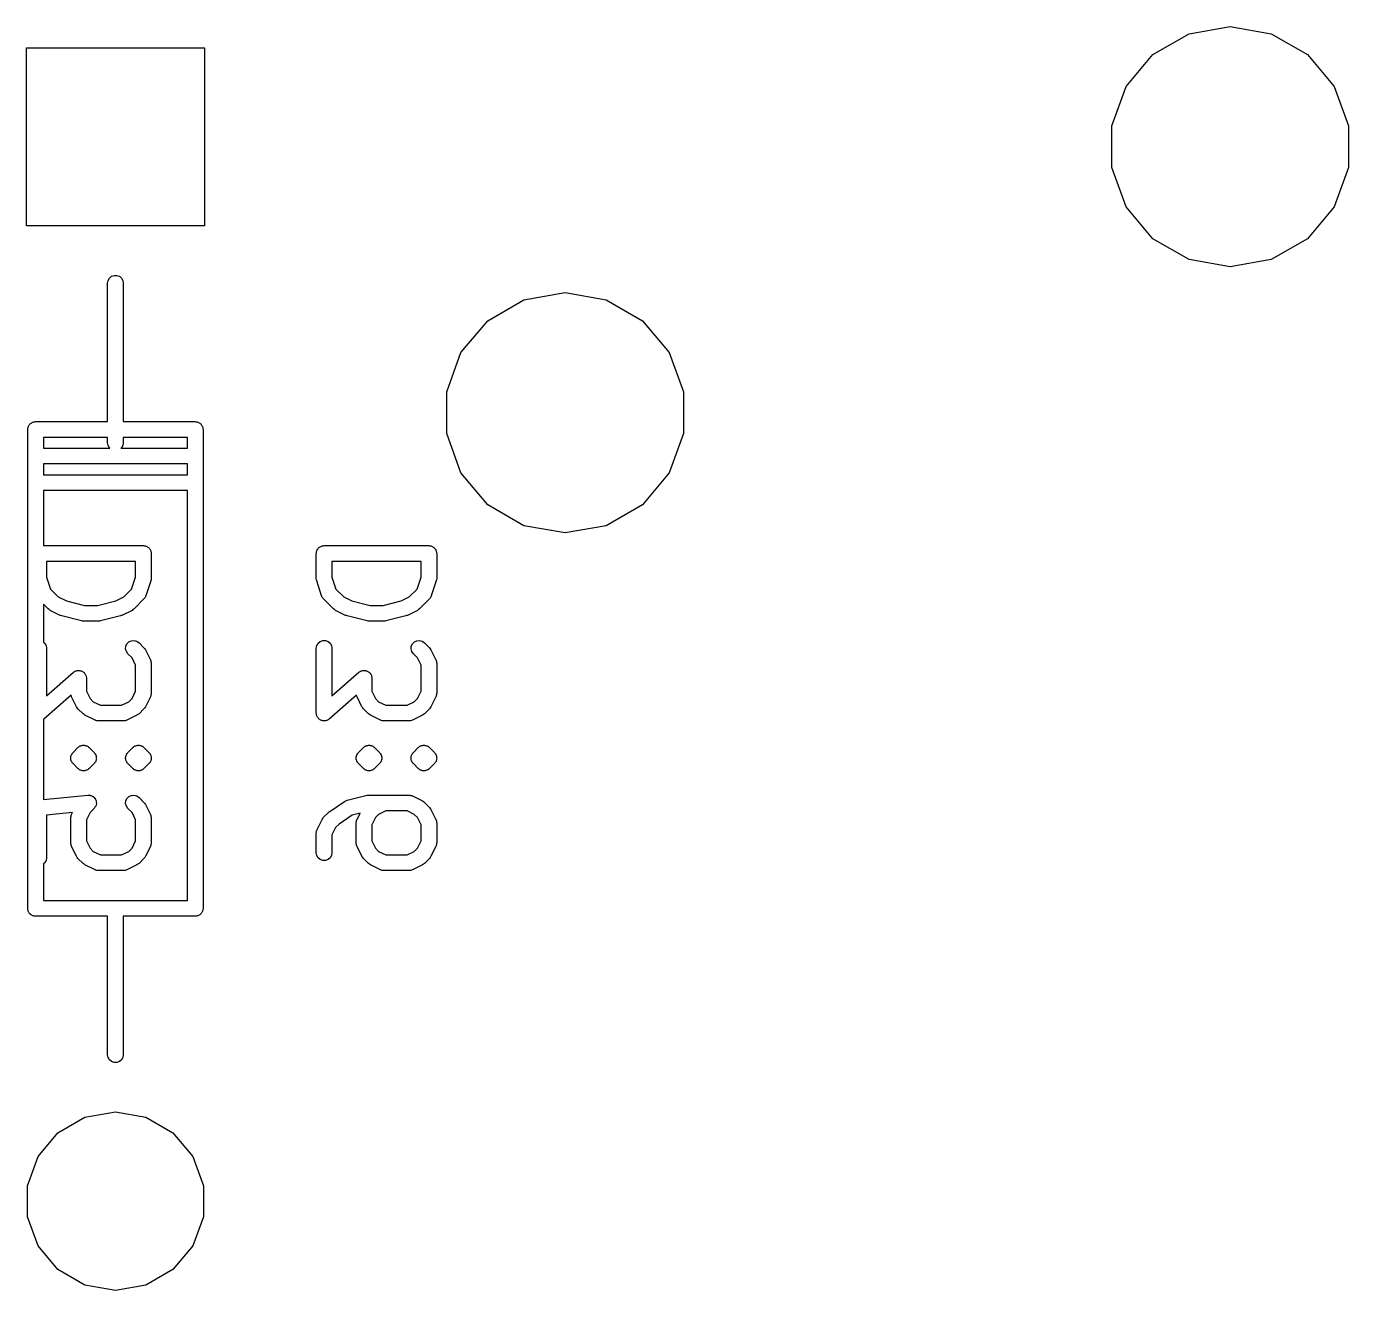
# Model space of a CAD drawing. Extents: x 17 to 274, y -105 to -6.
# Drawn here: x 127.05 to 139.67, y -46.84 to -34.77 of the extents above; entities that cross this region are included whole.
import ezdxf

# ---------------------------------------------------------------- set-up
doc = ezdxf.new("R2010")
doc.units = 0
doc.header["$MEASUREMENT"] = 0
doc.layers.add('BLACK', color=7, linetype='CONTINUOUS')

msp = doc.modelspace()

# ---------------------------------------------------------------- linework, layer by layer
at = {"layer": 'Black'}
for p, q in [((138.148, -34.8418), (138.54, -34.7726)), ((138.54, -34.7726), (138.932, -34.8418)), ((137.802, -35.0411), (138.148, -34.8418)), ((138.932, -34.8418), (139.278, -35.0411)), ((127.048, -36.6751), (127.048, -34.9759)), ((127.048, -34.9759), (128.747, -34.9759)), ((128.747, -34.9759), (128.747, -36.6751)), ((137.546, -35.3463), (137.802, -35.0411)), ((139.278, -35.0411), (139.534, -35.3463)), ((137.41, -35.7208), (137.546, -35.3463)), ((139.534, -35.3463), (139.67, -35.7208)), ((137.41, -36.1192), (137.41, -35.7208)), ((139.67, -35.7208), (139.67, -36.1192)), ((137.546, -36.4937), (137.41, -36.1192)), ((139.67, -36.1192), (139.534, -36.4937)), ((137.802, -36.7989), (137.546, -36.4937)), ((139.534, -36.4937), (139.278, -36.7989)), ((128.747, -36.6751), (127.048, -36.6751)), ((138.148, -36.9982), (137.802, -36.7989)), ((139.278, -36.7989), (138.932, -36.9982)), ((138.54, -37.0674), (138.148, -36.9982)), ((138.932, -36.9982), (138.54, -37.0674)), ((127.822, -37.2225), (127.827, -37.1969)), ((127.822, -38.5445), (127.822, -37.2225)), ((127.827, -37.1969), (127.84, -37.1743)), ((127.84, -37.1743), (127.86, -37.1576)), ((127.86, -37.1576), (127.884, -37.1487)), ((127.884, -37.1487), (127.91, -37.1487)), ((127.91, -37.1487), (127.935, -37.1576)), ((127.935, -37.1576), (127.955, -37.1743)), ((127.955, -37.1743), (127.968, -37.1969)), ((127.968, -37.1969), (127.972, -37.2225)), ((127.972, -37.2225), (127.972, -38.5445)), ((131.798, -37.3818), (132.19, -37.3126)), ((132.19, -37.3126), (132.582, -37.3818)), ((131.452, -37.5811), (131.798, -37.3818)), ((132.582, -37.3818), (132.928, -37.5811)), ((131.196, -37.8863), (131.452, -37.5811)), ((132.928, -37.5811), (133.184, -37.8863)), ((131.06, -38.2608), (131.196, -37.8863)), ((133.184, -37.8863), (133.32, -38.2608)), ((131.06, -38.6592), (131.06, -38.2608)), ((133.32, -38.2608), (133.32, -38.6592)), ((127.06, -38.6195), (127.062, -38.6131)), ((127.06, -43.1915), (127.06, -38.6195)), ((127.062, -38.6065), (127.064, -38.6003)), ((127.062, -38.6131), (127.062, -38.6065)), ((127.064, -38.6003), (127.065, -38.5939)), ((127.065, -38.5939), (127.068, -38.5882)), ((127.068, -38.5882), (127.071, -38.582)), ((127.071, -38.582), (127.075, -38.577)), ((127.075, -38.577), (127.078, -38.5713)), ((127.078, -38.5713), (127.083, -38.5671)), ((127.083, -38.5671), (127.087, -38.5621)), ((127.087, -38.5621), (127.093, -38.5588)), ((127.093, -38.5588), (127.098, -38.5546)), ((127.098, -38.5546), (127.104, -38.5523)), ((127.104, -38.5523), (127.11, -38.549)), ((127.11, -38.549), (127.116, -38.5479)), ((127.116, -38.5479), (127.122, -38.5457)), ((127.122, -38.5457), (127.129, -38.5457)), ((127.129, -38.5457), (127.135, -38.5445)), ((127.135, -38.5445), (127.822, -38.5445)), ((127.972, -38.5445), (128.659, -38.5445)), ((128.659, -38.5445), (128.666, -38.5457)), ((128.666, -38.5457), (128.672, -38.5457)), ((128.672, -38.5457), (128.679, -38.5479)), ((128.679, -38.5479), (128.685, -38.549)), ((128.685, -38.549), (128.691, -38.5523)), ((128.691, -38.5523), (128.697, -38.5546)), ((128.697, -38.5546), (128.702, -38.5588)), ((128.702, -38.5588), (128.708, -38.5621)), ((128.708, -38.5621), (128.712, -38.5671)), ((128.712, -38.5671), (128.717, -38.5713)), ((128.717, -38.5713), (128.72, -38.577)), ((128.72, -38.577), (128.724, -38.582)), ((128.724, -38.582), (128.727, -38.5882)), ((128.727, -38.5882), (128.73, -38.5939)), ((128.73, -38.5939), (128.731, -38.6003)), ((128.731, -38.6003), (128.733, -38.6065)), ((128.733, -38.6065), (128.733, -38.6131)), ((128.733, -38.6131), (128.734, -38.6195)), ((128.734, -38.6195), (128.734, -43.1915)), ((127.21, -38.6945), (127.21, -38.7985)), ((127.822, -38.6945), (127.21, -38.6945)), ((127.822, -38.7465), (127.822, -38.6945)), ((127.827, -38.7722), (127.822, -38.7465)), ((127.972, -38.7465), (127.968, -38.7722)), ((127.972, -38.6945), (127.972, -38.7465)), ((128.584, -38.6945), (127.972, -38.6945)), ((128.584, -38.7985), (128.584, -38.6945)), ((131.196, -39.0337), (131.06, -38.6592)), ((133.32, -38.6592), (133.184, -39.0337)), ((127.21, -38.7985), (127.845, -38.7985)), ((127.84, -38.7947), (127.827, -38.7722)), ((127.845, -38.7985), (127.84, -38.7947)), ((127.955, -38.7947), (127.95, -38.7985)), ((127.95, -38.7985), (128.584, -38.7985)), ((127.968, -38.7722), (127.955, -38.7947)), ((127.21, -38.9485), (127.21, -39.0525)), ((128.584, -38.9485), (127.21, -38.9485)), ((128.584, -39.0525), (128.584, -38.9485)), ((127.21, -39.0525), (128.584, -39.0525)), ((131.452, -39.3389), (131.196, -39.0337)), ((133.184, -39.0337), (132.928, -39.3389)), ((127.21, -39.2025), (127.21, -39.7281)), ((128.584, -39.2025), (127.21, -39.2025)), ((128.584, -43.1165), (128.584, -39.2025)), ((131.798, -39.5382), (131.452, -39.3389)), ((132.928, -39.3389), (132.582, -39.5382)), ((132.19, -39.6074), (131.798, -39.5382)), ((132.582, -39.5382), (132.19, -39.6074)), ((127.21, -39.7281), (128.165, -39.7281)), ((128.165, -39.7281), (128.171, -39.7293)), ((128.171, -39.7293), (128.178, -39.7293)), ((128.178, -39.7293), (128.184, -39.7315)), ((128.184, -39.7315), (128.19, -39.7327)), ((128.19, -39.7327), (128.196, -39.7359)), ((128.196, -39.7359), (128.202, -39.7382)), ((128.202, -39.7382), (128.207, -39.7424)), ((128.207, -39.7424), (128.213, -39.7457)), ((128.213, -39.7457), (128.217, -39.7507)), ((128.217, -39.7507), (128.222, -39.7549)), ((128.222, -39.7549), (128.226, -39.7606)), ((129.829, -39.7606), (129.832, -39.7549)), ((129.832, -39.7549), (129.837, -39.7507)), ((129.837, -39.7507), (129.842, -39.7457)), ((129.842, -39.7457), (129.847, -39.7424)), ((129.847, -39.7424), (129.852, -39.7382)), ((129.852, -39.7382), (129.859, -39.7359)), ((129.859, -39.7359), (129.864, -39.7327)), ((129.864, -39.7327), (129.871, -39.7315)), ((129.871, -39.7315), (129.877, -39.7293)), ((129.877, -39.7293), (129.883, -39.7293)), ((129.883, -39.7293), (129.89, -39.7281)), ((129.89, -39.7281), (130.89, -39.7281)), ((130.89, -39.7281), (130.896, -39.7293)), ((130.896, -39.7293), (130.903, -39.7293)), ((130.903, -39.7293), (130.909, -39.7315)), ((130.909, -39.7315), (130.915, -39.7327)), ((130.915, -39.7327), (130.921, -39.7359)), ((130.921, -39.7359), (130.927, -39.7382)), ((130.927, -39.7382), (130.932, -39.7424)), ((130.932, -39.7424), (130.938, -39.7457)), ((130.938, -39.7457), (130.942, -39.7507)), ((130.942, -39.7507), (130.947, -39.7549)), ((130.947, -39.7549), (130.951, -39.7606)), ((127.24, -39.8781), (127.24, -40.0291)), ((128.09, -39.8781), (127.24, -39.8781)), ((128.09, -40.0291), (128.09, -39.8781)), ((128.226, -39.7606), (128.23, -39.7656)), ((128.23, -39.7656), (128.232, -39.7718)), ((128.232, -39.7718), (128.235, -39.7775)), ((128.235, -39.7775), (128.236, -39.7839)), ((128.236, -39.7839), (128.239, -39.7901)), ((128.239, -39.7901), (128.239, -39.7967)), ((128.239, -39.7967), (128.24, -39.8031)), ((128.24, -39.8031), (128.24, -40.0412)), ((129.815, -39.8031), (129.816, -39.7967)), ((129.815, -40.0412), (129.815, -39.8031)), ((129.816, -39.7901), (129.818, -39.7839)), ((129.816, -39.7967), (129.816, -39.7901)), ((129.818, -39.7839), (129.819, -39.7775)), ((129.819, -39.7775), (129.823, -39.7718)), ((129.823, -39.7718), (129.825, -39.7656)), ((129.825, -39.7656), (129.829, -39.7606)), ((129.965, -39.8781), (129.965, -40.0291)), ((130.815, -39.8781), (129.965, -39.8781)), ((130.815, -40.0291), (130.815, -39.8781)), ((130.951, -39.7606), (130.955, -39.7656)), ((130.955, -39.7656), (130.957, -39.7718)), ((130.957, -39.7718), (130.96, -39.7775)), ((130.96, -39.7775), (130.961, -39.7839)), ((130.961, -39.7839), (130.964, -39.7901)), ((130.964, -39.7901), (130.964, -39.7967)), ((130.964, -39.7967), (130.965, -39.8031)), ((130.965, -39.8031), (130.965, -40.0412)), ((127.24, -40.0291), (127.278, -40.1436)), ((128.052, -40.1436), (128.09, -40.0291)), ((128.236, -40.065), (128.188, -40.2078)), ((128.238, -40.0531), (128.236, -40.065)), ((128.24, -40.0412), (128.238, -40.0531)), ((129.817, -40.0531), (129.815, -40.0412)), ((129.819, -40.065), (129.817, -40.0531)), ((129.866, -40.2078), (129.819, -40.065)), ((129.965, -40.0291), (130.003, -40.1436)), ((130.777, -40.1436), (130.815, -40.0291)), ((130.961, -40.065), (130.913, -40.2078)), ((130.963, -40.0531), (130.961, -40.065)), ((130.965, -40.0412), (130.963, -40.0531)), ((127.278, -40.1436), (127.352, -40.2177)), ((127.352, -40.2177), (127.429, -40.2562)), ((127.429, -40.2562), (127.603, -40.2996)), ((127.727, -40.2996), (127.901, -40.2562)), ((127.901, -40.2562), (127.978, -40.2177)), ((127.978, -40.2177), (128.052, -40.1436)), ((128.17, -40.2371), (128.075, -40.3324)), ((128.173, -40.2336), (128.17, -40.2371)), ((128.176, -40.2307), (128.173, -40.2336)), ((128.18, -40.223), (128.176, -40.2307)), ((128.185, -40.2158), (128.18, -40.223)), ((128.186, -40.2116), (128.185, -40.2158)), ((128.188, -40.2078), (128.186, -40.2116)), ((129.868, -40.2116), (129.866, -40.2078)), ((129.869, -40.2158), (129.868, -40.2116)), ((129.875, -40.223), (129.869, -40.2158)), ((129.879, -40.2307), (129.875, -40.223)), ((129.882, -40.2336), (129.879, -40.2307)), ((129.884, -40.2371), (129.882, -40.2336)), ((129.98, -40.3324), (129.884, -40.2371)), ((130.003, -40.1436), (130.077, -40.2177)), ((130.077, -40.2177), (130.154, -40.2562)), ((130.154, -40.2562), (130.328, -40.2996)), ((130.452, -40.2996), (130.626, -40.2562)), ((130.626, -40.2562), (130.703, -40.2177)), ((130.703, -40.2177), (130.777, -40.1436)), ((130.895, -40.2371), (130.8, -40.3324)), ((130.898, -40.2336), (130.895, -40.2371)), ((130.901, -40.2307), (130.898, -40.2336)), ((130.905, -40.223), (130.901, -40.2307)), ((130.91, -40.2158), (130.905, -40.223)), ((130.911, -40.2116), (130.91, -40.2158)), ((130.913, -40.2078), (130.911, -40.2116)), ((127.255, -40.3324), (127.21, -40.2882)), ((127.21, -40.2882), (127.21, -40.6498)), ((127.265, -40.3393), (127.255, -40.3324)), ((127.274, -40.3464), (127.265, -40.3393)), ((127.369, -40.394), (127.274, -40.3464)), ((127.603, -40.2996), (127.727, -40.2996)), ((128.056, -40.3464), (127.96, -40.394)), ((128.065, -40.3392), (128.056, -40.3464)), ((128.075, -40.3324), (128.065, -40.3392)), ((129.99, -40.3393), (129.98, -40.3324)), ((129.999, -40.3464), (129.99, -40.3393)), ((130.094, -40.394), (129.999, -40.3464)), ((130.328, -40.2996), (130.452, -40.2996)), ((130.781, -40.3464), (130.685, -40.394)), ((130.79, -40.3392), (130.781, -40.3464)), ((130.8, -40.3324), (130.79, -40.3392)), ((127.377, -40.3964), (127.369, -40.394)), ((127.385, -40.3997), (127.377, -40.3964)), ((127.575, -40.4473), (127.385, -40.3997)), ((127.584, -40.448), (127.575, -40.4473)), ((127.593, -40.4496), (127.584, -40.448)), ((127.736, -40.4496), (127.593, -40.4496)), ((127.745, -40.448), (127.736, -40.4496)), ((127.754, -40.4473), (127.745, -40.448)), ((127.945, -40.3997), (127.754, -40.4473)), ((127.952, -40.3964), (127.945, -40.3997)), ((127.96, -40.394), (127.952, -40.3964)), ((130.102, -40.3964), (130.094, -40.394)), ((130.11, -40.3997), (130.102, -40.3964)), ((130.3, -40.4473), (130.11, -40.3997)), ((130.309, -40.448), (130.3, -40.4473)), ((130.318, -40.4496), (130.309, -40.448)), ((130.461, -40.4496), (130.318, -40.4496)), ((130.47, -40.448), (130.461, -40.4496)), ((130.479, -40.4473), (130.47, -40.448)), ((130.67, -40.3997), (130.479, -40.4473)), ((130.677, -40.3964), (130.67, -40.3997)), ((130.685, -40.394), (130.677, -40.3964)), ((128.027, -40.6465), (128.05, -40.6355)), ((128.05, -40.6355), (128.076, -40.6332)), ((128.076, -40.6332), (128.101, -40.6399)), ((128.101, -40.6399), (128.123, -40.6549)), ((129.852, -40.6429), (129.877, -40.634)), ((129.877, -40.634), (129.903, -40.634)), ((129.903, -40.634), (129.927, -40.6429)), ((130.752, -40.6465), (130.775, -40.6355)), ((130.775, -40.6355), (130.801, -40.6332)), ((130.801, -40.6332), (130.826, -40.6399)), ((130.826, -40.6399), (130.848, -40.6549)), ((127.21, -40.6498), (127.222, -40.6597)), ((127.222, -40.6597), (127.235, -40.6822)), ((127.235, -40.6822), (127.24, -40.7079)), ((127.24, -40.7079), (127.24, -41.1617)), ((127.995, -40.7144), (127.997, -40.6885)), ((128.002, -40.7396), (127.995, -40.7144)), ((127.997, -40.6885), (128.008, -40.6649)), ((128.017, -40.7609), (128.002, -40.7396)), ((128.008, -40.6649), (128.027, -40.6465)), ((128.056, -40.7999), (128.017, -40.7609)), ((128.123, -40.6549), (128.17, -40.7025)), ((128.17, -40.7025), (128.177, -40.7123)), ((128.177, -40.7123), (128.184, -40.722)), ((128.184, -40.722), (128.232, -40.8172)), ((129.815, -40.7079), (129.819, -40.6822)), ((129.815, -41.3269), (129.815, -40.7079)), ((129.819, -40.6822), (129.832, -40.6597)), ((129.832, -40.6597), (129.852, -40.6429)), ((129.927, -40.6429), (129.947, -40.6597)), ((129.947, -40.6597), (129.96, -40.6822)), ((129.96, -40.6822), (129.965, -40.7079)), ((129.965, -40.7079), (129.965, -41.1617)), ((130.72, -40.7144), (130.722, -40.6885)), ((130.727, -40.7396), (130.72, -40.7144)), ((130.722, -40.6885), (130.733, -40.6649)), ((130.742, -40.7609), (130.727, -40.7396)), ((130.733, -40.6649), (130.752, -40.6465)), ((130.781, -40.7999), (130.742, -40.7609)), ((130.848, -40.6549), (130.895, -40.7025)), ((130.895, -40.7025), (130.902, -40.7123)), ((130.902, -40.7123), (130.909, -40.722)), ((130.909, -40.722), (130.957, -40.8172)), ((128.09, -40.8685), (128.056, -40.7999)), ((128.09, -41.1188), (128.09, -40.8685)), ((128.232, -40.8172), (128.233, -40.8214)), ((128.233, -40.8214), (128.235, -40.8251)), ((128.235, -40.8251), (128.237, -40.8338)), ((128.237, -40.8338), (128.239, -40.8422)), ((128.239, -40.8422), (128.239, -40.8465)), ((128.239, -40.8465), (128.24, -40.8508)), ((128.24, -40.8508), (128.24, -41.1365)), ((130.815, -40.8685), (130.781, -40.7999)), ((130.815, -41.1188), (130.815, -40.8685)), ((130.957, -40.8172), (130.958, -40.8214)), ((130.958, -40.8214), (130.96, -40.8251)), ((130.96, -40.8251), (130.962, -40.8338)), ((130.962, -40.8338), (130.964, -40.8422)), ((130.964, -40.8422), (130.964, -40.8465)), ((130.964, -40.8465), (130.965, -40.8508)), ((130.965, -40.8508), (130.965, -41.1365)), ((127.24, -41.1617), (127.496, -40.9372)), ((127.496, -40.9372), (127.503, -40.9334)), ((127.503, -40.9334), (127.508, -40.9287)), ((127.508, -40.9287), (127.514, -40.9267)), ((127.514, -40.9267), (127.519, -40.9237)), ((127.519, -40.9237), (127.526, -40.9223)), ((127.526, -40.9223), (127.533, -40.9198)), ((127.533, -40.9198), (127.539, -40.9198)), ((127.539, -40.9198), (127.544, -40.9186)), ((127.544, -40.9186), (127.551, -40.9198)), ((127.551, -40.9198), (127.559, -40.9198)), ((127.559, -40.9198), (127.564, -40.9217)), ((127.564, -40.9217), (127.57, -40.9226)), ((127.57, -40.9226), (127.576, -40.9262)), ((127.576, -40.9262), (127.583, -40.9287)), ((127.583, -40.9287), (127.588, -40.9324)), ((127.588, -40.9324), (127.593, -40.9352)), ((127.593, -40.9352), (127.598, -40.9407)), ((127.598, -40.9407), (127.603, -40.9454)), ((127.603, -40.9454), (127.606, -40.9504)), ((127.606, -40.9504), (127.61, -40.9548)), ((127.61, -40.9548), (127.613, -40.9616)), ((127.613, -40.9616), (127.616, -40.968)), ((127.616, -40.968), (127.617, -40.9737)), ((127.617, -40.9737), (127.619, -40.9791)), ((127.619, -40.9791), (127.62, -40.9864)), ((127.62, -40.9864), (127.621, -40.9936)), ((127.621, -40.9936), (127.621, -41.1188)), ((129.965, -41.1617), (130.221, -40.9372)), ((130.221, -40.9372), (130.228, -40.9334)), ((130.228, -40.9334), (130.233, -40.9287)), ((130.233, -40.9287), (130.239, -40.9267)), ((130.239, -40.9267), (130.244, -40.9237)), ((130.244, -40.9237), (130.251, -40.9223)), ((130.251, -40.9223), (130.258, -40.9198)), ((130.258, -40.9198), (130.264, -40.9198)), ((130.264, -40.9198), (130.269, -40.9186)), ((130.269, -40.9186), (130.276, -40.9198)), ((130.276, -40.9198), (130.284, -40.9198)), ((130.284, -40.9198), (130.289, -40.9217)), ((130.289, -40.9217), (130.295, -40.9226)), ((130.295, -40.9226), (130.301, -40.9262)), ((130.301, -40.9262), (130.308, -40.9287)), ((130.308, -40.9287), (130.313, -40.9324)), ((130.313, -40.9324), (130.318, -40.9352)), ((130.318, -40.9352), (130.323, -40.9407)), ((130.323, -40.9407), (130.328, -40.9454)), ((130.328, -40.9454), (130.331, -40.9504)), ((130.331, -40.9504), (130.335, -40.9548)), ((130.335, -40.9548), (130.338, -40.9616)), ((130.338, -40.9616), (130.341, -40.968)), ((130.341, -40.968), (130.342, -40.9737)), ((130.342, -40.9737), (130.344, -40.9791)), ((130.344, -40.9791), (130.345, -40.9864)), ((130.345, -40.9864), (130.346, -40.9936)), ((130.346, -40.9936), (130.346, -41.1188)), ((127.621, -41.1188), (127.655, -41.1873)), ((128.056, -41.1873), (128.09, -41.1188)), ((128.239, -41.145), (128.237, -41.1535)), ((128.24, -41.1365), (128.239, -41.1407)), ((128.239, -41.1407), (128.239, -41.145)), ((130.346, -41.1188), (130.38, -41.1873)), ((130.781, -41.1873), (130.815, -41.1188)), ((130.964, -41.145), (130.962, -41.1535)), ((130.965, -41.1365), (130.964, -41.1407)), ((130.964, -41.1407), (130.964, -41.145)), ((127.474, -41.1559), (127.214, -41.3834)), ((127.475, -41.1621), (127.474, -41.1559)), ((127.477, -41.1659), (127.475, -41.1621)), ((127.479, -41.17), (127.477, -41.1659)), ((127.526, -41.2653), (127.479, -41.17)), ((127.533, -41.2749), (127.526, -41.2653)), ((127.655, -41.1873), (127.685, -41.2177)), ((127.685, -41.2177), (127.754, -41.2519)), ((127.754, -41.2519), (127.957, -41.2519)), ((127.957, -41.2519), (128.025, -41.2177)), ((128.025, -41.2177), (128.056, -41.1873)), ((128.184, -41.2653), (128.177, -41.2749)), ((128.232, -41.17), (128.184, -41.2653)), ((128.233, -41.1659), (128.232, -41.17)), ((128.235, -41.1621), (128.233, -41.1659)), ((128.237, -41.1535), (128.235, -41.1621)), ((130.199, -41.1559), (129.939, -41.3834)), ((130.2, -41.1621), (130.199, -41.1559)), ((130.202, -41.1659), (130.2, -41.1621)), ((130.204, -41.17), (130.202, -41.1659)), ((130.251, -41.2653), (130.204, -41.17)), ((130.258, -41.2749), (130.251, -41.2653)), ((130.38, -41.1873), (130.41, -41.2177)), ((130.41, -41.2177), (130.479, -41.2519)), ((130.479, -41.2519), (130.682, -41.2519)), ((130.682, -41.2519), (130.75, -41.2177)), ((130.75, -41.2177), (130.781, -41.1873)), ((130.909, -41.2653), (130.902, -41.2749)), ((130.957, -41.17), (130.909, -41.2653)), ((130.958, -41.1659), (130.957, -41.17)), ((130.96, -41.1621), (130.958, -41.1659)), ((130.962, -41.1535), (130.96, -41.1621)), ((127.214, -41.3834), (127.21, -41.3857)), ((127.21, -41.3857), (127.21, -42.1518)), ((127.54, -41.2847), (127.533, -41.2749)), ((127.588, -41.3324), (127.54, -41.2847)), ((127.598, -41.3392), (127.588, -41.3324)), ((127.607, -41.3464), (127.598, -41.3392)), ((127.703, -41.394), (127.607, -41.3464)), ((127.707, -41.3953), (127.703, -41.394)), ((127.711, -41.3974), (127.707, -41.3953)), ((127.719, -41.399), (127.711, -41.3974)), ((127.728, -41.4015), (127.719, -41.399)), ((127.991, -41.399), (127.983, -41.4015)), ((128, -41.3974), (127.991, -41.399)), ((128.004, -41.3953), (128, -41.3974)), ((128.008, -41.394), (128.004, -41.3953)), ((128.103, -41.3464), (128.008, -41.394)), ((128.113, -41.3392), (128.103, -41.3464)), ((128.123, -41.3324), (128.113, -41.3392)), ((128.17, -41.2847), (128.123, -41.3324)), ((128.177, -41.2749), (128.17, -41.2847)), ((129.816, -41.3342), (129.815, -41.3269)), ((129.816, -41.3415), (129.816, -41.3342)), ((129.818, -41.3469), (129.816, -41.3415)), ((129.819, -41.3526), (129.818, -41.3469)), ((129.823, -41.359), (129.819, -41.3526)), ((129.826, -41.3658), (129.823, -41.359)), ((129.829, -41.3701), (129.826, -41.3658)), ((129.832, -41.3752), (129.829, -41.3701)), ((129.838, -41.3799), (129.832, -41.3752)), ((129.843, -41.3854), (129.838, -41.3799)), ((129.848, -41.3882), (129.843, -41.3854)), ((129.852, -41.3919), (129.848, -41.3882)), ((129.859, -41.3944), (129.852, -41.3919)), ((129.866, -41.3979), (129.859, -41.3944)), ((129.871, -41.3988), (129.866, -41.3979)), ((129.877, -41.4008), (129.871, -41.3988)), ((129.91, -41.3983), (129.903, -41.4008)), ((129.917, -41.3969), (129.91, -41.3983)), ((129.922, -41.3939), (129.917, -41.3969)), ((129.927, -41.3919), (129.922, -41.3939)), ((129.933, -41.3872), (129.927, -41.3919)), ((129.939, -41.3834), (129.933, -41.3872)), ((130.265, -41.2847), (130.258, -41.2749)), ((130.313, -41.3324), (130.265, -41.2847)), ((130.323, -41.3392), (130.313, -41.3324)), ((130.332, -41.3464), (130.323, -41.3392)), ((130.428, -41.394), (130.332, -41.3464)), ((130.432, -41.3953), (130.428, -41.394)), ((130.436, -41.3974), (130.432, -41.3953)), ((130.444, -41.399), (130.436, -41.3974)), ((130.453, -41.4015), (130.444, -41.399)), ((130.716, -41.399), (130.708, -41.4015)), ((130.725, -41.3974), (130.716, -41.399)), ((130.729, -41.3953), (130.725, -41.3974)), ((130.733, -41.394), (130.729, -41.3953)), ((130.828, -41.3464), (130.733, -41.394)), ((130.838, -41.3392), (130.828, -41.3464)), ((130.848, -41.3324), (130.838, -41.3392)), ((130.895, -41.2847), (130.848, -41.3324)), ((130.902, -41.2749), (130.895, -41.2847)), ((127.732, -41.4012), (127.728, -41.4015)), ((127.736, -41.4019), (127.732, -41.4012)), ((127.974, -41.4019), (127.736, -41.4019)), ((127.979, -41.4012), (127.974, -41.4019)), ((127.983, -41.4015), (127.979, -41.4012)), ((129.884, -41.4008), (129.877, -41.4008)), ((129.891, -41.4019), (129.884, -41.4008)), ((129.897, -41.4008), (129.891, -41.4019)), ((129.903, -41.4008), (129.897, -41.4008)), ((130.457, -41.4012), (130.453, -41.4015)), ((130.461, -41.4019), (130.457, -41.4012)), ((130.699, -41.4019), (130.461, -41.4019)), ((130.704, -41.4012), (130.699, -41.4019)), ((130.708, -41.4015), (130.704, -41.4012)), ((127.54, -41.6549), (127.546, -41.6511)), ((127.546, -41.6511), (127.55, -41.6465)), ((127.55, -41.6465), (127.556, -41.6437)), ((127.556, -41.6437), (127.562, -41.6399)), ((127.562, -41.6399), (127.568, -41.6382)), ((127.568, -41.6382), (127.574, -41.6355)), ((127.574, -41.6355), (127.581, -41.6349)), ((127.581, -41.6349), (127.587, -41.6332)), ((127.587, -41.6332), (127.593, -41.6338)), ((127.593, -41.6338), (127.6, -41.6332)), ((127.6, -41.6332), (127.606, -41.6349)), ((127.606, -41.6349), (127.613, -41.6355)), ((127.613, -41.6355), (127.619, -41.6382)), ((127.619, -41.6382), (127.625, -41.6399)), ((127.625, -41.6399), (127.63, -41.6437)), ((127.63, -41.6437), (127.636, -41.6465)), ((127.636, -41.6465), (127.641, -41.6511)), ((127.641, -41.6511), (127.646, -41.6549)), ((128.064, -41.6549), (128.07, -41.6511)), ((128.07, -41.6511), (128.074, -41.6465)), ((128.074, -41.6465), (128.08, -41.6437)), ((128.08, -41.6437), (128.086, -41.6399)), ((128.086, -41.6399), (128.092, -41.6382)), ((128.092, -41.6382), (128.098, -41.6355)), ((128.098, -41.6355), (128.104, -41.6349)), ((128.104, -41.6349), (128.111, -41.6332)), ((128.111, -41.6332), (128.117, -41.6338)), ((128.117, -41.6338), (128.124, -41.6332)), ((128.124, -41.6332), (128.13, -41.6349)), ((128.13, -41.6349), (128.137, -41.6355)), ((128.137, -41.6355), (128.143, -41.6382)), ((128.143, -41.6382), (128.149, -41.6399)), ((128.149, -41.6399), (128.154, -41.6437)), ((128.154, -41.6437), (128.16, -41.6465)), ((128.16, -41.6465), (128.165, -41.6511)), ((128.165, -41.6511), (128.17, -41.6549)), ((130.265, -41.6549), (130.271, -41.6511)), ((130.271, -41.6511), (130.275, -41.6465)), ((130.275, -41.6465), (130.281, -41.6437)), ((130.281, -41.6437), (130.287, -41.6399)), ((130.287, -41.6399), (130.293, -41.6382)), ((130.293, -41.6382), (130.299, -41.6355)), ((130.299, -41.6355), (130.306, -41.6349)), ((130.306, -41.6349), (130.312, -41.6332)), ((130.312, -41.6332), (130.318, -41.6338)), ((130.318, -41.6338), (130.325, -41.6332)), ((130.325, -41.6332), (130.331, -41.6349)), ((130.331, -41.6349), (130.338, -41.6355)), ((130.338, -41.6355), (130.344, -41.6382)), ((130.344, -41.6382), (130.35, -41.6399)), ((130.35, -41.6399), (130.355, -41.6437)), ((130.355, -41.6437), (130.361, -41.6465)), ((130.361, -41.6465), (130.366, -41.6511)), ((130.366, -41.6511), (130.371, -41.6549)), ((130.789, -41.6549), (130.795, -41.6511)), ((130.795, -41.6511), (130.799, -41.6465)), ((130.799, -41.6465), (130.805, -41.6437)), ((130.805, -41.6437), (130.811, -41.6399)), ((130.811, -41.6399), (130.817, -41.6382)), ((130.817, -41.6382), (130.823, -41.6355)), ((130.823, -41.6355), (130.829, -41.6349)), ((130.829, -41.6349), (130.836, -41.6332)), ((130.836, -41.6332), (130.842, -41.6338)), ((130.842, -41.6338), (130.849, -41.6332)), ((130.849, -41.6332), (130.855, -41.6349)), ((130.855, -41.6349), (130.862, -41.6355)), ((130.862, -41.6355), (130.868, -41.6382)), ((130.868, -41.6382), (130.874, -41.6399)), ((130.874, -41.6399), (130.879, -41.6437)), ((130.879, -41.6437), (130.885, -41.6465)), ((130.885, -41.6465), (130.89, -41.6511)), ((130.89, -41.6511), (130.895, -41.6549)), ((127.471, -41.749), (127.472, -41.7458)), ((127.472, -41.7555), (127.471, -41.749)), ((127.471, -41.7621), (127.472, -41.7555)), ((127.472, -41.7652), (127.471, -41.7621)), ((127.472, -41.7425), (127.473, -41.7394)), ((127.472, -41.7458), (127.472, -41.7425)), ((127.472, -41.7685), (127.472, -41.7652)), ((127.473, -41.7716), (127.472, -41.7685)), ((127.473, -41.7361), (127.476, -41.7302)), ((127.473, -41.7394), (127.473, -41.7361)), ((127.473, -41.7749), (127.473, -41.7716)), ((127.476, -41.7809), (127.473, -41.7749)), ((127.476, -41.7302), (127.478, -41.7238)), ((127.478, -41.7238), (127.48, -41.7211)), ((127.48, -41.7211), (127.481, -41.718)), ((127.481, -41.718), (127.483, -41.7155)), ((127.483, -41.7155), (127.484, -41.7125)), ((127.484, -41.7125), (127.489, -41.7079)), ((127.489, -41.7079), (127.493, -41.7025)), ((127.493, -41.7025), (127.54, -41.6549)), ((127.646, -41.6549), (127.694, -41.7025)), ((127.694, -41.7025), (127.698, -41.7079)), ((127.698, -41.7079), (127.702, -41.7125)), ((127.702, -41.7125), (127.704, -41.7155)), ((127.704, -41.7155), (127.706, -41.718)), ((127.706, -41.718), (127.707, -41.7211)), ((127.707, -41.7211), (127.709, -41.7238)), ((127.709, -41.7238), (127.711, -41.7302)), ((127.711, -41.7302), (127.713, -41.7361)), ((127.713, -41.7749), (127.711, -41.7809)), ((127.713, -41.7361), (127.714, -41.7394)), ((127.714, -41.7716), (127.713, -41.7749)), ((127.714, -41.7394), (127.715, -41.7425)), ((127.715, -41.7685), (127.714, -41.7716)), ((127.715, -41.7425), (127.715, -41.7458)), ((127.715, -41.7458), (127.716, -41.749)), ((127.716, -41.749), (127.715, -41.7555)), ((127.715, -41.7555), (127.716, -41.7621)), ((127.716, -41.7621), (127.715, -41.7652)), ((127.715, -41.7652), (127.715, -41.7685)), ((127.995, -41.749), (127.996, -41.7458)), ((127.995, -41.7555), (127.995, -41.749)), ((127.995, -41.7621), (127.995, -41.7555)), ((127.996, -41.7652), (127.995, -41.7621)), ((127.996, -41.7425), (127.997, -41.7394)), ((127.996, -41.7458), (127.996, -41.7425)), ((127.996, -41.7685), (127.996, -41.7652)), ((127.997, -41.7716), (127.996, -41.7685)), ((127.997, -41.7361), (128, -41.7302)), ((127.997, -41.7394), (127.997, -41.7361)), ((127.997, -41.7749), (127.997, -41.7716)), ((128, -41.7809), (127.997, -41.7749)), ((128, -41.7302), (128.002, -41.7238)), ((128.002, -41.7238), (128.004, -41.7211)), ((128.004, -41.7211), (128.005, -41.718)), ((128.005, -41.718), (128.007, -41.7155)), ((128.007, -41.7155), (128.008, -41.7125)), ((128.008, -41.7125), (128.013, -41.7079)), ((128.013, -41.7079), (128.017, -41.7025)), ((128.017, -41.7025), (128.064, -41.6549)), ((128.17, -41.6549), (128.218, -41.7025)), ((128.218, -41.7025), (128.222, -41.7079)), ((128.222, -41.7079), (128.226, -41.7125)), ((128.226, -41.7125), (128.228, -41.7155)), ((128.228, -41.7155), (128.23, -41.718)), ((128.23, -41.718), (128.231, -41.7211)), ((128.231, -41.7211), (128.233, -41.7238)), ((128.233, -41.7238), (128.235, -41.7302)), ((128.235, -41.7302), (128.237, -41.7361)), ((128.237, -41.7749), (128.235, -41.7809)), ((128.237, -41.7361), (128.238, -41.7394)), ((128.238, -41.7716), (128.237, -41.7749)), ((128.238, -41.7394), (128.239, -41.7425)), ((128.239, -41.7685), (128.238, -41.7716)), ((128.239, -41.7425), (128.239, -41.7458)), ((128.239, -41.7458), (128.24, -41.749)), ((128.24, -41.749), (128.239, -41.7555)), ((128.239, -41.7555), (128.24, -41.7621)), ((128.24, -41.7621), (128.239, -41.7652)), ((128.239, -41.7652), (128.239, -41.7685)), ((130.196, -41.749), (130.197, -41.7458)), ((130.197, -41.7555), (130.196, -41.749)), ((130.196, -41.7621), (130.197, -41.7555)), ((130.197, -41.7652), (130.196, -41.7621)), ((130.197, -41.7425), (130.198, -41.7394)), ((130.197, -41.7458), (130.197, -41.7425)), ((130.197, -41.7685), (130.197, -41.7652)), ((130.198, -41.7716), (130.197, -41.7685)), ((130.198, -41.7361), (130.201, -41.7302)), ((130.198, -41.7394), (130.198, -41.7361)), ((130.198, -41.7749), (130.198, -41.7716)), ((130.201, -41.7809), (130.198, -41.7749)), ((130.201, -41.7302), (130.203, -41.7238)), ((130.203, -41.7238), (130.205, -41.7211)), ((130.205, -41.7211), (130.206, -41.718)), ((130.206, -41.718), (130.208, -41.7155)), ((130.208, -41.7155), (130.209, -41.7125)), ((130.209, -41.7125), (130.214, -41.7079)), ((130.214, -41.7079), (130.218, -41.7025)), ((130.218, -41.7025), (130.265, -41.6549)), ((130.371, -41.6549), (130.419, -41.7025)), ((130.419, -41.7025), (130.423, -41.7079)), ((130.423, -41.7079), (130.427, -41.7125)), ((130.427, -41.7125), (130.429, -41.7155)), ((130.429, -41.7155), (130.431, -41.718)), ((130.431, -41.718), (130.432, -41.7211)), ((130.432, -41.7211), (130.434, -41.7238)), ((130.434, -41.7238), (130.436, -41.7302)), ((130.436, -41.7302), (130.438, -41.7361)), ((130.438, -41.7749), (130.436, -41.7809)), ((130.438, -41.7361), (130.439, -41.7394)), ((130.439, -41.7716), (130.438, -41.7749)), ((130.439, -41.7394), (130.44, -41.7425)), ((130.44, -41.7685), (130.439, -41.7716)), ((130.44, -41.7425), (130.44, -41.7458)), ((130.44, -41.7458), (130.441, -41.749)), ((130.441, -41.749), (130.44, -41.7555)), ((130.44, -41.7555), (130.441, -41.7621)), ((130.441, -41.7621), (130.44, -41.7652)), ((130.44, -41.7652), (130.44, -41.7685)), ((130.72, -41.749), (130.721, -41.7458)), ((130.72, -41.7555), (130.72, -41.749)), ((130.72, -41.7621), (130.72, -41.7555)), ((130.721, -41.7652), (130.72, -41.7621)), ((130.721, -41.7425), (130.722, -41.7394)), ((130.721, -41.7458), (130.721, -41.7425)), ((130.721, -41.7685), (130.721, -41.7652)), ((130.722, -41.7716), (130.721, -41.7685)), ((130.722, -41.7361), (130.725, -41.7302)), ((130.722, -41.7394), (130.722, -41.7361)), ((130.722, -41.7749), (130.722, -41.7716)), ((130.725, -41.7809), (130.722, -41.7749)), ((130.725, -41.7302), (130.727, -41.7238)), ((130.727, -41.7238), (130.729, -41.7211)), ((130.729, -41.7211), (130.73, -41.718)), ((130.73, -41.718), (130.732, -41.7155)), ((130.732, -41.7155), (130.733, -41.7125)), ((130.733, -41.7125), (130.738, -41.7079)), ((130.738, -41.7079), (130.742, -41.7025)), ((130.742, -41.7025), (130.789, -41.6549)), ((130.895, -41.6549), (130.943, -41.7025)), ((130.943, -41.7025), (130.947, -41.7079)), ((130.947, -41.7079), (130.951, -41.7125)), ((130.951, -41.7125), (130.953, -41.7155)), ((130.953, -41.7155), (130.955, -41.718)), ((130.955, -41.718), (130.956, -41.7211)), ((130.956, -41.7211), (130.958, -41.7238)), ((130.958, -41.7238), (130.96, -41.7302)), ((130.96, -41.7302), (130.962, -41.7361)), ((130.962, -41.7749), (130.96, -41.7809)), ((130.962, -41.7361), (130.963, -41.7394)), ((130.963, -41.7716), (130.962, -41.7749)), ((130.963, -41.7394), (130.964, -41.7425)), ((130.964, -41.7685), (130.963, -41.7716)), ((130.964, -41.7425), (130.964, -41.7458)), ((130.964, -41.7458), (130.965, -41.749)), ((130.965, -41.749), (130.964, -41.7555)), ((130.964, -41.7555), (130.965, -41.7621)), ((130.965, -41.7621), (130.964, -41.7652)), ((130.964, -41.7652), (130.964, -41.7685)), ((127.478, -41.7872), (127.476, -41.7809)), ((127.48, -41.7899), (127.478, -41.7872)), ((127.481, -41.793), (127.48, -41.7899)), ((127.483, -41.7955), (127.481, -41.793)), ((127.484, -41.7985), (127.483, -41.7955)), ((127.489, -41.8032), (127.484, -41.7985)), ((127.493, -41.8086), (127.489, -41.8032)), ((127.54, -41.8562), (127.493, -41.8086)), ((127.546, -41.8599), (127.54, -41.8562)), ((127.55, -41.8646), (127.546, -41.8599)), ((127.556, -41.8673), (127.55, -41.8646)), ((127.562, -41.8711), (127.556, -41.8673)), ((127.568, -41.8728), (127.562, -41.8711)), ((127.574, -41.8756), (127.568, -41.8728)), ((127.581, -41.8762), (127.574, -41.8756)), ((127.587, -41.8779), (127.581, -41.8762)), ((127.593, -41.8773), (127.587, -41.8779)), ((127.6, -41.8779), (127.593, -41.8773)), ((127.606, -41.8762), (127.6, -41.8779)), ((127.613, -41.8756), (127.606, -41.8762)), ((127.619, -41.8728), (127.613, -41.8756)), ((127.625, -41.8711), (127.619, -41.8728)), ((127.63, -41.8673), (127.625, -41.8711)), ((127.636, -41.8646), (127.63, -41.8673)), ((127.641, -41.8599), (127.636, -41.8646)), ((127.646, -41.8562), (127.641, -41.8599)), ((127.694, -41.8086), (127.646, -41.8562)), ((127.698, -41.8032), (127.694, -41.8086)), ((127.702, -41.7985), (127.698, -41.8032)), ((127.704, -41.7955), (127.702, -41.7985)), ((127.706, -41.793), (127.704, -41.7955)), ((127.707, -41.7899), (127.706, -41.793)), ((127.709, -41.7872), (127.707, -41.7899)), ((127.711, -41.7809), (127.709, -41.7872)), ((128.002, -41.7872), (128, -41.7809)), ((128.004, -41.7899), (128.002, -41.7872)), ((128.005, -41.793), (128.004, -41.7899)), ((128.007, -41.7955), (128.005, -41.793)), ((128.008, -41.7985), (128.007, -41.7955)), ((128.013, -41.8032), (128.008, -41.7985)), ((128.017, -41.8086), (128.013, -41.8032)), ((128.064, -41.8562), (128.017, -41.8086)), ((128.07, -41.8599), (128.064, -41.8562)), ((128.074, -41.8646), (128.07, -41.8599)), ((128.08, -41.8673), (128.074, -41.8646)), ((128.086, -41.8711), (128.08, -41.8673)), ((128.092, -41.8728), (128.086, -41.8711)), ((128.098, -41.8756), (128.092, -41.8728)), ((128.104, -41.8762), (128.098, -41.8756)), ((128.111, -41.8779), (128.104, -41.8762)), ((128.117, -41.8773), (128.111, -41.8779)), ((128.124, -41.8779), (128.117, -41.8773)), ((128.13, -41.8762), (128.124, -41.8779)), ((128.137, -41.8756), (128.13, -41.8762)), ((128.143, -41.8728), (128.137, -41.8756)), ((128.149, -41.8711), (128.143, -41.8728)), ((128.154, -41.8673), (128.149, -41.8711)), ((128.16, -41.8646), (128.154, -41.8673)), ((128.165, -41.8599), (128.16, -41.8646)), ((128.17, -41.8562), (128.165, -41.8599)), ((128.218, -41.8086), (128.17, -41.8562)), ((128.222, -41.8032), (128.218, -41.8086)), ((128.226, -41.7985), (128.222, -41.8032)), ((128.228, -41.7955), (128.226, -41.7985)), ((128.23, -41.793), (128.228, -41.7955)), ((128.231, -41.7899), (128.23, -41.793)), ((128.233, -41.7872), (128.231, -41.7899)), ((128.235, -41.7809), (128.233, -41.7872)), ((130.203, -41.7872), (130.201, -41.7809)), ((130.205, -41.7899), (130.203, -41.7872)), ((130.206, -41.793), (130.205, -41.7899)), ((130.208, -41.7955), (130.206, -41.793)), ((130.209, -41.7985), (130.208, -41.7955)), ((130.214, -41.8032), (130.209, -41.7985)), ((130.218, -41.8086), (130.214, -41.8032)), ((130.265, -41.8562), (130.218, -41.8086)), ((130.271, -41.8599), (130.265, -41.8562)), ((130.275, -41.8646), (130.271, -41.8599)), ((130.281, -41.8673), (130.275, -41.8646)), ((130.287, -41.8711), (130.281, -41.8673)), ((130.293, -41.8728), (130.287, -41.8711)), ((130.299, -41.8756), (130.293, -41.8728)), ((130.306, -41.8762), (130.299, -41.8756)), ((130.312, -41.8779), (130.306, -41.8762)), ((130.318, -41.8773), (130.312, -41.8779)), ((130.325, -41.8779), (130.318, -41.8773)), ((130.331, -41.8762), (130.325, -41.8779)), ((130.338, -41.8756), (130.331, -41.8762)), ((130.344, -41.8728), (130.338, -41.8756)), ((130.35, -41.8711), (130.344, -41.8728)), ((130.355, -41.8673), (130.35, -41.8711)), ((130.361, -41.8646), (130.355, -41.8673)), ((130.366, -41.8599), (130.361, -41.8646)), ((130.371, -41.8562), (130.366, -41.8599)), ((130.419, -41.8086), (130.371, -41.8562)), ((130.423, -41.8032), (130.419, -41.8086)), ((130.427, -41.7985), (130.423, -41.8032)), ((130.429, -41.7955), (130.427, -41.7985)), ((130.431, -41.793), (130.429, -41.7955)), ((130.432, -41.7899), (130.431, -41.793)), ((130.434, -41.7872), (130.432, -41.7899)), ((130.436, -41.7809), (130.434, -41.7872)), ((130.727, -41.7872), (130.725, -41.7809)), ((130.729, -41.7899), (130.727, -41.7872)), ((130.73, -41.793), (130.729, -41.7899)), ((130.732, -41.7955), (130.73, -41.793)), ((130.733, -41.7985), (130.732, -41.7955)), ((130.738, -41.8032), (130.733, -41.7985)), ((130.742, -41.8086), (130.738, -41.8032)), ((130.789, -41.8562), (130.742, -41.8086)), ((130.795, -41.8599), (130.789, -41.8562)), ((130.799, -41.8646), (130.795, -41.8599)), ((130.805, -41.8673), (130.799, -41.8646)), ((130.811, -41.8711), (130.805, -41.8673)), ((130.817, -41.8728), (130.811, -41.8711)), ((130.823, -41.8756), (130.817, -41.8728)), ((130.829, -41.8762), (130.823, -41.8756)), ((130.836, -41.8779), (130.829, -41.8762)), ((130.842, -41.8773), (130.836, -41.8779)), ((130.849, -41.8779), (130.842, -41.8773)), ((130.855, -41.8762), (130.849, -41.8779)), ((130.862, -41.8756), (130.855, -41.8762)), ((130.868, -41.8728), (130.862, -41.8756)), ((130.874, -41.8711), (130.868, -41.8728)), ((130.879, -41.8673), (130.874, -41.8711)), ((130.885, -41.8646), (130.879, -41.8673)), ((130.89, -41.8599), (130.885, -41.8646)), ((130.895, -41.8562), (130.89, -41.8599)), ((130.943, -41.8086), (130.895, -41.8562)), ((130.947, -41.8032), (130.943, -41.8086)), ((130.951, -41.7985), (130.947, -41.8032)), ((130.953, -41.7955), (130.951, -41.7985)), ((130.955, -41.793), (130.953, -41.7955)), ((130.956, -41.7899), (130.955, -41.793)), ((130.958, -41.7872), (130.956, -41.7899)), ((130.96, -41.7809), (130.958, -41.7872)), ((127.21, -42.1518), (127.634, -42.1095)), ((127.634, -42.1095), (127.634, -42.1094)), ((127.634, -42.1094), (127.647, -42.1105)), ((127.634, -42.1095), (127.634, -42.1095)), ((127.647, -42.1105), (127.66, -42.1114)), ((127.66, -42.1114), (127.66, -42.1116)), ((127.66, -42.1116), (127.66, -42.1116)), ((127.66, -42.1116), (127.672, -42.1169)), ((127.672, -42.1169), (127.683, -42.1221)), ((127.683, -42.1221), (127.684, -42.1225)), ((127.684, -42.1225), (127.684, -42.1227)), ((127.684, -42.1227), (127.693, -42.1316)), ((127.693, -42.1316), (127.702, -42.1403)), ((127.702, -42.1403), (127.702, -42.1407)), ((127.702, -42.1407), (127.702, -42.1411)), ((127.702, -42.1411), (127.708, -42.1525)), ((127.708, -42.1525), (127.713, -42.1638)), ((127.997, -42.1647), (128.008, -42.1411)), ((128.008, -42.1411), (128.027, -42.1227)), ((128.027, -42.1227), (128.05, -42.1116)), ((128.05, -42.1116), (128.076, -42.1094)), ((128.076, -42.1094), (128.101, -42.1161)), ((128.101, -42.1161), (128.123, -42.1311)), ((128.123, -42.1311), (128.17, -42.1787)), ((130.11, -42.1589), (130.3, -42.1113)), ((130.3, -42.1113), (130.309, -42.1107)), ((130.309, -42.1107), (130.318, -42.1091)), ((130.318, -42.1091), (130.699, -42.1091)), ((130.699, -42.1091), (130.704, -42.1098)), ((130.704, -42.1098), (130.708, -42.1096)), ((130.708, -42.1096), (130.716, -42.1121)), ((130.716, -42.1121), (130.725, -42.1136)), ((130.725, -42.1136), (130.729, -42.1158)), ((130.729, -42.1158), (130.733, -42.117)), ((130.733, -42.117), (130.828, -42.1646)), ((127.488, -42.2748), (127.24, -42.2996)), ((127.479, -42.2934), (127.488, -42.2748)), ((127.655, -42.2761), (127.621, -42.3447)), ((127.694, -42.2371), (127.655, -42.2761)), ((127.695, -42.2365), (127.694, -42.2367)), ((127.694, -42.2367), (127.694, -42.2371)), ((127.702, -42.2261), (127.695, -42.2365)), ((127.709, -42.2158), (127.702, -42.2261)), ((127.713, -42.2027), (127.709, -42.2149)), ((127.709, -42.2149), (127.709, -42.2153)), ((127.709, -42.2153), (127.709, -42.2158)), ((127.713, -42.1638), (127.713, -42.1643)), ((127.713, -42.1643), (127.713, -42.1647)), ((127.713, -42.1647), (127.715, -42.1772)), ((127.716, -42.1906), (127.713, -42.2027)), ((127.715, -42.1772), (127.716, -42.1897)), ((127.716, -42.1897), (127.716, -42.1902)), ((127.716, -42.1902), (127.716, -42.1906)), ((127.995, -42.1906), (127.997, -42.1647)), ((128.002, -42.2158), (127.995, -42.1906)), ((128.017, -42.2371), (128.002, -42.2158)), ((128.056, -42.2761), (128.017, -42.2371)), ((128.09, -42.3447), (128.056, -42.2761)), ((128.17, -42.1787), (128.177, -42.1885)), ((128.177, -42.1885), (128.184, -42.1982)), ((128.184, -42.1982), (128.232, -42.2934)), ((129.884, -42.3215), (129.932, -42.2739)), ((129.932, -42.2739), (129.938, -42.2697)), ((129.938, -42.2697), (129.943, -42.2645)), ((129.943, -42.2645), (130.086, -42.1693)), ((130.086, -42.1693), (130.098, -42.1641)), ((130.098, -42.1641), (130.11, -42.1589)), ((130.233, -42.2828), (130.159, -42.3013)), ((130.204, -42.341), (130.233, -42.2828)), ((130.479, -42.2591), (130.41, -42.2933)), ((130.682, -42.2591), (130.479, -42.2591)), ((130.75, -42.2933), (130.682, -42.2591)), ((130.828, -42.1646), (130.838, -42.1718)), ((130.838, -42.1718), (130.848, -42.1787)), ((130.848, -42.1787), (130.895, -42.2263)), ((130.895, -42.2263), (130.902, -42.2361)), ((130.902, -42.2361), (130.909, -42.2458)), ((130.909, -42.2458), (130.957, -42.341)), ((127.24, -42.2996), (127.24, -42.7079)), ((127.471, -42.3184), (127.474, -42.31)), ((127.472, -42.3227), (127.471, -42.3184)), ((127.471, -42.3269), (127.472, -42.3227)), ((127.471, -42.565), (127.471, -42.3269)), ((127.474, -42.31), (127.475, -42.3013)), ((127.475, -42.3013), (127.477, -42.2976)), ((127.477, -42.2976), (127.479, -42.2934)), ((127.621, -42.3447), (127.621, -42.5473)), ((128.09, -42.5473), (128.09, -42.3447)), ((128.232, -42.2934), (128.233, -42.2976)), ((128.233, -42.2976), (128.235, -42.3013)), ((128.235, -42.3013), (128.237, -42.31)), ((128.237, -42.31), (128.239, -42.3184)), ((128.239, -42.3184), (128.239, -42.3227)), ((128.239, -42.3227), (128.24, -42.3269)), ((128.24, -42.3269), (128.24, -42.565)), ((129.823, -42.4363), (129.87, -42.341)), ((129.87, -42.341), (129.878, -42.3314)), ((129.878, -42.3314), (129.884, -42.3215)), ((130.033, -42.3852), (129.999, -42.419)), ((130.159, -42.3013), (130.033, -42.3852)), ((130.196, -42.366), (130.199, -42.3576)), ((130.197, -42.3703), (130.196, -42.366)), ((130.196, -42.3746), (130.197, -42.3703)), ((130.196, -42.565), (130.196, -42.3746)), ((130.199, -42.3576), (130.2, -42.3489)), ((130.2, -42.3489), (130.202, -42.3452)), ((130.202, -42.3452), (130.204, -42.341)), ((130.38, -42.3238), (130.346, -42.3923)), ((130.346, -42.3923), (130.346, -42.5473)), ((130.41, -42.2933), (130.38, -42.3238)), ((130.781, -42.3238), (130.75, -42.2933)), ((130.815, -42.3923), (130.781, -42.3238)), ((130.815, -42.5473), (130.815, -42.3923)), ((130.957, -42.341), (130.958, -42.3452)), ((130.958, -42.3452), (130.96, -42.3489)), ((130.96, -42.3489), (130.962, -42.3576)), ((130.962, -42.3576), (130.964, -42.366)), ((130.964, -42.366), (130.964, -42.3703)), ((130.964, -42.3703), (130.965, -42.3746)), ((130.965, -42.3746), (130.965, -42.565)), ((129.815, -42.4612), (129.818, -42.4528)), ((129.816, -42.4655), (129.815, -42.4612)), ((129.815, -42.4698), (129.816, -42.4655)), ((129.815, -42.6603), (129.815, -42.4698)), ((129.818, -42.4528), (129.819, -42.4442)), ((129.819, -42.4442), (129.822, -42.4404)), ((129.822, -42.4404), (129.823, -42.4363)), ((129.999, -42.419), (129.965, -42.4875)), ((129.965, -42.4875), (129.965, -42.6603)), ((127.472, -42.5693), (127.471, -42.565)), ((127.471, -42.5736), (127.472, -42.5693)), ((127.474, -42.582), (127.471, -42.5736)), ((127.475, -42.5907), (127.474, -42.582)), ((127.477, -42.5944), (127.475, -42.5907)), ((127.479, -42.5986), (127.477, -42.5944)), ((127.526, -42.6938), (127.479, -42.5986)), ((127.621, -42.5473), (127.655, -42.6159)), ((127.655, -42.6159), (127.685, -42.6463)), ((127.685, -42.6463), (127.754, -42.6805)), ((127.957, -42.6805), (128.025, -42.6463)), ((128.025, -42.6463), (128.056, -42.6159)), ((128.056, -42.6159), (128.09, -42.5473)), ((128.232, -42.5986), (128.184, -42.6938)), ((128.233, -42.5944), (128.232, -42.5986)), ((128.235, -42.5907), (128.233, -42.5944)), ((128.237, -42.582), (128.235, -42.5907)), ((128.239, -42.5736), (128.237, -42.582)), ((128.24, -42.565), (128.239, -42.5693)), ((128.239, -42.5693), (128.239, -42.5736)), ((129.819, -42.6859), (129.815, -42.6603)), ((129.965, -42.6603), (129.96, -42.6859)), ((130.197, -42.5693), (130.196, -42.565)), ((130.196, -42.5736), (130.197, -42.5693)), ((130.199, -42.582), (130.196, -42.5736)), ((130.2, -42.5907), (130.199, -42.582)), ((130.202, -42.5944), (130.2, -42.5907)), ((130.204, -42.5986), (130.202, -42.5944)), ((130.251, -42.6938), (130.204, -42.5986)), ((130.346, -42.5473), (130.38, -42.6159)), ((130.38, -42.6159), (130.41, -42.6463)), ((130.41, -42.6463), (130.479, -42.6805)), ((130.682, -42.6805), (130.75, -42.6463)), ((130.75, -42.6463), (130.781, -42.6159)), ((130.781, -42.6159), (130.815, -42.5473)), ((130.957, -42.5986), (130.909, -42.6938)), ((130.958, -42.5944), (130.957, -42.5986)), ((130.96, -42.5907), (130.958, -42.5944)), ((130.962, -42.582), (130.96, -42.5907)), ((130.964, -42.5736), (130.962, -42.582)), ((130.965, -42.565), (130.964, -42.5693)), ((130.964, -42.5693), (130.964, -42.5736)), ((127.222, -42.7561), (127.21, -42.766)), ((127.21, -42.766), (127.21, -43.1165)), ((127.235, -42.7336), (127.222, -42.7561)), ((127.24, -42.7079), (127.235, -42.7336)), ((127.533, -42.7035), (127.526, -42.6938)), ((127.54, -42.7133), (127.533, -42.7035)), ((127.588, -42.7609), (127.54, -42.7133)), ((127.598, -42.7678), (127.588, -42.7609)), ((127.607, -42.775), (127.598, -42.7678)), ((127.703, -42.8226), (127.607, -42.775)), ((127.754, -42.6805), (127.957, -42.6805)), ((128.103, -42.775), (128.008, -42.8226)), ((128.113, -42.7678), (128.103, -42.775)), ((128.123, -42.7609), (128.113, -42.7678)), ((128.17, -42.7133), (128.123, -42.7609)), ((128.177, -42.7035), (128.17, -42.7133)), ((128.184, -42.6938), (128.177, -42.7035)), ((129.832, -42.7085), (129.819, -42.6859)), ((129.852, -42.7252), (129.832, -42.7085)), ((129.877, -42.7341), (129.852, -42.7252)), ((129.903, -42.7341), (129.877, -42.7341)), ((129.927, -42.7252), (129.903, -42.7341)), ((129.947, -42.7085), (129.927, -42.7252)), ((129.96, -42.6859), (129.947, -42.7085)), ((130.258, -42.7035), (130.251, -42.6938)), ((130.265, -42.7133), (130.258, -42.7035)), ((130.313, -42.7609), (130.265, -42.7133)), ((130.323, -42.7678), (130.313, -42.7609)), ((130.332, -42.775), (130.323, -42.7678)), ((130.428, -42.8226), (130.332, -42.775)), ((130.479, -42.6805), (130.682, -42.6805)), ((130.828, -42.775), (130.733, -42.8226)), ((130.838, -42.7678), (130.828, -42.775)), ((130.848, -42.7609), (130.838, -42.7678)), ((130.895, -42.7133), (130.848, -42.7609)), ((130.902, -42.7035), (130.895, -42.7133)), ((130.909, -42.6938), (130.902, -42.7035)), ((127.707, -42.8238), (127.703, -42.8226)), ((127.711, -42.826), (127.707, -42.8238)), ((127.719, -42.8275), (127.711, -42.826)), ((127.728, -42.83), (127.719, -42.8275)), ((127.732, -42.8298), (127.728, -42.83)), ((127.736, -42.8305), (127.732, -42.8298)), ((127.974, -42.8305), (127.736, -42.8305)), ((127.979, -42.8298), (127.974, -42.8305)), ((127.983, -42.83), (127.979, -42.8298)), ((127.991, -42.8275), (127.983, -42.83)), ((128, -42.826), (127.991, -42.8275)), ((128.004, -42.8238), (128, -42.826)), ((128.008, -42.8226), (128.004, -42.8238)), ((130.432, -42.8238), (130.428, -42.8226)), ((130.436, -42.826), (130.432, -42.8238)), ((130.444, -42.8275), (130.436, -42.826)), ((130.453, -42.83), (130.444, -42.8275)), ((130.457, -42.8298), (130.453, -42.83)), ((130.461, -42.8305), (130.457, -42.8298)), ((130.699, -42.8305), (130.461, -42.8305)), ((130.704, -42.8298), (130.699, -42.8305)), ((130.708, -42.83), (130.704, -42.8298)), ((130.716, -42.8275), (130.708, -42.83)), ((130.725, -42.826), (130.716, -42.8275)), ((130.729, -42.8238), (130.725, -42.826)), ((130.733, -42.8226), (130.729, -42.8238)), ((127.21, -43.1165), (128.584, -43.1165)), ((127.062, -43.198), (127.06, -43.1915)), ((127.062, -43.2045), (127.062, -43.198)), ((127.064, -43.2107), (127.062, -43.2045)), ((127.065, -43.2172), (127.064, -43.2107)), ((127.068, -43.2229), (127.065, -43.2172)), ((127.071, -43.229), (127.068, -43.2229)), ((127.075, -43.234), (127.071, -43.229)), ((127.078, -43.2397), (127.075, -43.234)), ((127.083, -43.2439), (127.078, -43.2397)), ((127.087, -43.249), (127.083, -43.2439)), ((127.093, -43.2523), (127.087, -43.249)), ((127.098, -43.2565), (127.093, -43.2523)), ((127.104, -43.2587), (127.098, -43.2565)), ((127.11, -43.262), (127.104, -43.2587)), ((127.116, -43.2631), (127.11, -43.262)), ((127.122, -43.2654), (127.116, -43.2631)), ((127.129, -43.2654), (127.122, -43.2654)), ((127.135, -43.2665), (127.129, -43.2654)), ((127.822, -43.2665), (127.135, -43.2665)), ((127.822, -44.5885), (127.822, -43.2665)), ((128.659, -43.2665), (127.972, -43.2665)), ((127.972, -43.2665), (127.972, -44.5885)), ((128.666, -43.2654), (128.659, -43.2665)), ((128.672, -43.2654), (128.666, -43.2654)), ((128.679, -43.2631), (128.672, -43.2654)), ((128.685, -43.262), (128.679, -43.2631)), ((128.691, -43.2587), (128.685, -43.262)), ((128.697, -43.2565), (128.691, -43.2587)), ((128.702, -43.2523), (128.697, -43.2565)), ((128.708, -43.249), (128.702, -43.2523)), ((128.712, -43.2439), (128.708, -43.249)), ((128.717, -43.2397), (128.712, -43.2439)), ((128.72, -43.234), (128.717, -43.2397)), ((128.724, -43.229), (128.72, -43.234)), ((128.727, -43.2229), (128.724, -43.229)), ((128.73, -43.2172), (128.727, -43.2229)), ((128.731, -43.2107), (128.73, -43.2172)), ((128.733, -43.2045), (128.731, -43.2107)), ((128.734, -43.1915), (128.733, -43.198)), ((128.733, -43.198), (128.733, -43.2045)), ((127.827, -44.6142), (127.822, -44.5885)), ((127.84, -44.6367), (127.827, -44.6142)), ((127.86, -44.6535), (127.84, -44.6367)), ((127.884, -44.6624), (127.86, -44.6535)), ((127.91, -44.6624), (127.884, -44.6624)), ((127.935, -44.6535), (127.91, -44.6624)), ((127.955, -44.6367), (127.935, -44.6535)), ((127.968, -44.6142), (127.955, -44.6367)), ((127.972, -44.5885), (127.968, -44.6142)), ((127.349, -45.3322), (127.606, -45.1841)), ((127.606, -45.1841), (127.897, -45.1326)), ((127.897, -45.1326), (128.189, -45.1841)), ((128.189, -45.1841), (128.446, -45.3322)), ((127.159, -45.5591), (127.349, -45.3322)), ((128.446, -45.3322), (128.636, -45.5591)), ((127.058, -45.8374), (127.159, -45.5591)), ((128.636, -45.5591), (128.737, -45.8374)), ((127.058, -46.1336), (127.058, -45.8374)), ((128.737, -45.8374), (128.737, -46.1336)), ((127.159, -46.412), (127.058, -46.1336)), ((128.737, -46.1336), (128.636, -46.412)), ((127.349, -46.6389), (127.159, -46.412)), ((128.636, -46.412), (128.446, -46.6389)), ((127.606, -46.787), (127.349, -46.6389)), ((128.446, -46.6389), (128.189, -46.787)), ((127.897, -46.8384), (127.606, -46.787)), ((128.189, -46.787), (127.897, -46.8384))]:
    msp.add_line(p, q, dxfattribs=at)

doc.saveas('drawing.dxf')
